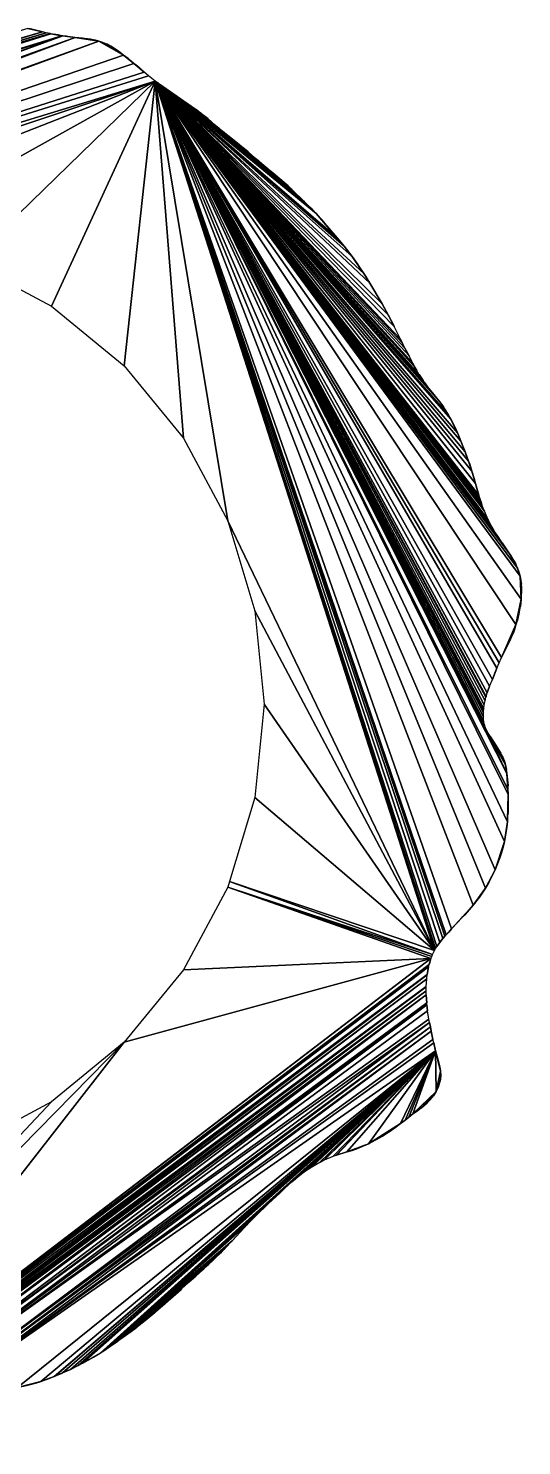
# Model space of a CAD drawing. Extents: x -96 to 95, y -97 to 94.
# Drawn here: x 31.4 to 95.4, y -96.1 to 87.6 of the extents above; entities that cross this region are included whole.
import ezdxf

# ---------------------------------------------------------------- set-up
doc = ezdxf.new("R2010")
doc.units = 0

msp = doc.modelspace()

# ---------------------------------------------------------------- linework, layer by layer
for points in [[(37.51, 86.39, 90), (-79.1, 43.21, 90), (-79.38, 42.69, 90)], [(40.59, 85.91, 90), (37.51, 86.39, 90), (-79.38, 42.69, 90)], [(37.51, 86.39, 90), (-78.51, 44.39, 90), (-79.1, 43.21, 90)], [(37.51, 86.39, 90), (-78.32, 44.8, 90), (-78.51, 44.39, 90)], [(35.91, 86.59, 90), (-78.09, 45.34, 90), (-78.32, 44.8, 90)], [(37.51, 86.39, 90), (35.91, 86.59, 90), (-78.32, 44.8, 90)], [(35.87, 86.6, 90), (-75.52, 51.56, 90), (-78.09, 45.34, 90)], [(35.91, 86.59, 90), (35.87, 86.6, 90), (-78.09, 45.34, 90)], [(35.79, 86.61, 90), (-75.07, 52.69, 90), (-75.52, 51.56, 90)], [(35.87, 86.6, 90), (35.79, 86.61, 90), (-75.52, 51.56, 90)], [(34.33, 86.87, 90), (-74.73, 53.6, 90), (-75.07, 52.69, 90)], [(35.79, 86.61, 90), (34.33, 86.87, 90), (-75.07, 52.69, 90)], [(34.27, 86.88, 90), (-74.34, 54.65, 90), (-74.73, 53.6, 90)], [(34.33, 86.87, 90), (34.27, 86.88, 90), (-74.73, 53.6, 90)], [(33.76, 86.99, 90), (-74.19, 55.1, 90), (-74.34, 54.65, 90)], [(34.27, 86.88, 90), (33.76, 86.99, 90), (-74.34, 54.65, 90)], [(33.26, 87.11, 90), (-73.89, 56.04, 90), (-74.19, 55.1, 90)], [(33.76, 86.99, 90), (33.26, 87.11, 90), (-74.19, 55.1, 90)], [(33.26, 87.11, 90), (31.37, 87.57, 90), (-73.89, 56.04, 90)], [(32.73, 87.24, 90), (31.7, 87.51, 90), (31.37, 87.57, 90)], [(33.26, 87.11, 90), (32.73, 87.24, 90), (31.37, 87.57, 90)], [(33.26, 87.11, 90), (32.97, 87.19, 90), (32.73, 87.24, 90)], [(35.31, 86.71, 90), (34.35, 86.87, 90), (34.33, 86.87, 90)], [(35.79, 86.61, 90), (35.31, 86.71, 90), (34.33, 86.87, 90)], [(36.46, 86.53, 90), (36.39, 86.54, 90), (35.91, 86.59, 90)], [(37.51, 86.39, 90), (36.46, 86.53, 90), (35.91, 86.59, 90)], [(38.45, 86.28, 90), (38.23, 86.31, 90), (37.51, 86.39, 90)], [(38.52, 86.27, 90), (38.45, 86.28, 90), (37.51, 86.39, 90)], [(39.49, 86.15, 90), (38.52, 86.27, 90), (37.51, 86.39, 90)], [(40.06, 86.04, 90), (39.49, 86.15, 90), (37.51, 86.39, 90)], [(40.59, 85.91, 90), (40.06, 86.04, 90), (37.51, 86.39, 90)], [(40.59, 85.91, 90), (-79.38, 42.69, 90), (-80.04, 41.63, 90)], [(43.77, 84.09, 90), (40.59, 85.91, 90), (-80.04, 41.63, 90)], [(39.49, 86.15, 90), (39, 86.22, 90), (38.52, 86.27, 90)], [(40.06, 86.04, 90), (39.53, 86.14, 90), (39.49, 86.15, 90)], [(40.57, 85.92, 90), (40.15, 86.03, 90), (40.06, 86.04, 90)], [(40.59, 85.91, 90), (40.57, 85.92, 90), (40.06, 86.04, 90)], [(41.6, 85.53, 90), (41.09, 85.75, 90), (40.59, 85.91, 90)], [(41.64, 85.51, 90), (41.6, 85.53, 90), (40.59, 85.91, 90)], [(42.62, 84.94, 90), (41.64, 85.51, 90), (40.59, 85.91, 90)], [(43.77, 84.09, 90), (42.62, 84.94, 90), (40.59, 85.91, 90)], [(42.62, 84.94, 90), (42.13, 85.24, 90), (41.64, 85.51, 90)], [(43.15, 84.56, 90), (42.65, 84.91, 90), (42.62, 84.94, 90)], [(43.77, 84.09, 90), (43.15, 84.56, 90), (42.62, 84.94, 90)], [(45.11, 83.03, 90), (43.77, 84.09, 90), (-80.04, 41.63, 90)], [(46.45, 81.9, 90), (45.11, 83.03, 90), (-80.04, 41.63, 90)], [(44.38, 83.64, 90), (43.96, 83.96, 90), (43.77, 84.09, 90)], [(44.54, 83.51, 90), (44.38, 83.64, 90), (43.77, 84.09, 90)], [(45.11, 83.03, 90), (44.54, 83.51, 90), (43.77, 84.09, 90)], [(45.11, 83.03, 90), (44.78, 83.31, 90), (44.54, 83.51, 90)], [(45.35, 82.84, 90), (45.3, 82.88, 90), (45.11, 83.03, 90)], [(46.45, 81.9, 90), (45.35, 82.84, 90), (45.11, 83.03, 90)], [(46.45, 81.9, 90), (45.87, 82.41, 90), (45.35, 82.84, 90)], [(47.02, 81.42, 90), (46.45, 81.9, 90), (-80.04, 41.63, 90)], [(47.89, 80.73, 90), (47.02, 81.42, 90), (-80.04, 41.63, 90)], [(-12.1, 60.81, 90), (47.89, 80.73, 90), (-80.04, 41.63, 90)], [(-12.1, 60.81, 90), (0, 62, 90), (47.89, 80.73, 90)], [(0, 62, 90), (12.1, 60.81, 90), (47.89, 80.73, 90)], [(12.1, 60.81, 90), (23.73, 57.28, 90), (47.89, 80.73, 90)], [(23.73, 57.28, 90), (34.45, 51.55, 90), (47.89, 80.73, 90)], [(34.45, 51.55, 90), (43.84, 43.84, 90), (47.89, 80.73, 90)], [(43.84, 43.84, 90), (51.55, 34.45, 90), (47.89, 80.73, 90)], [(54.69, 75.87, 90), (52.57, 77.42, 90), (47.89, 80.73, 90)], [(55.7, 74.99, 90), (54.69, 75.87, 90), (47.89, 80.73, 90)], [(56.16, 74.59, 90), (55.7, 74.99, 90), (47.89, 80.73, 90)], [(56.31, 74.47, 90), (56.16, 74.59, 90), (47.89, 80.73, 90)], [(57.27, 73.69, 90), (56.31, 74.47, 90), (47.89, 80.73, 90)], [(58.75, 72.52, 90), (57.27, 73.69, 90), (47.89, 80.73, 90)], [(59.41, 71.97, 90), (58.75, 72.52, 90), (47.89, 80.73, 90)], [(59.45, 71.94, 90), (59.41, 71.97, 90), (47.89, 80.73, 90)], [(59.91, 71.56, 90), (59.45, 71.94, 90), (47.89, 80.73, 90)], [(60.88, 70.72, 90), (59.91, 71.56, 90), (47.89, 80.73, 90)], [(61.94, 69.8, 90), (60.88, 70.72, 90), (47.89, 80.73, 90)], [(62.53, 69.31, 90), (61.94, 69.8, 90), (47.89, 80.73, 90)], [(64.58, 67.61, 90), (62.53, 69.31, 90), (47.89, 80.73, 90)], [(65.57, 66.7, 90), (64.58, 67.61, 90), (47.89, 80.73, 90)], [(67.22, 65.09, 90), (65.57, 66.7, 90), (47.89, 80.73, 90)], [(68.74, 63.57, 90), (67.22, 65.09, 90), (47.89, 80.73, 90)], [(71.47, 60.4, 90), (68.74, 63.57, 90), (47.89, 80.73, 90)], [(72.36, 59.34, 90), (71.47, 60.4, 90), (47.89, 80.73, 90)], [(73.4, 57.98, 90), (72.36, 59.34, 90), (47.89, 80.73, 90)], [(74.92, 55.78, 90), (73.4, 57.98, 90), (47.89, 80.73, 90)], [(75.7, 54.54, 90), (74.92, 55.78, 90), (47.89, 80.73, 90)], [(77.3, 51.85, 90), (75.7, 54.54, 90), (47.89, 80.73, 90)], [(78.07, 50.46, 90), (77.3, 51.85, 90), (47.89, 80.73, 90)], [(78.85, 48.95, 90), (78.07, 50.46, 90), (47.89, 80.73, 90)], [(79.67, 47.3, 90), (78.85, 48.95, 90), (47.89, 80.73, 90)], [(79.94, 46.76, 90), (79.67, 47.3, 90), (47.89, 80.73, 90)], [(80.25, 46.13, 90), (79.94, 46.76, 90), (47.89, 80.73, 90)], [(80.78, 45.11, 90), (80.25, 46.13, 90), (47.89, 80.73, 90)], [(81.23, 44.23, 90), (80.78, 45.11, 90), (47.89, 80.73, 90)], [(81.25, 44.19, 90), (81.23, 44.23, 90), (47.89, 80.73, 90)], [(81.5, 43.71, 90), (81.25, 44.19, 90), (47.89, 80.73, 90)], [(82.05, 42.73, 90), (81.5, 43.71, 90), (47.89, 80.73, 90)], [(82.06, 42.71, 90), (82.05, 42.73, 90), (47.89, 80.73, 90)], [(82.08, 42.69, 90), (82.06, 42.71, 90), (47.89, 80.73, 90)], [(82.6, 41.93, 90), (82.08, 42.69, 90), (47.89, 80.73, 90)], [(82.83, 41.62, 90), (82.6, 41.93, 90), (47.89, 80.73, 90)], [(83.19, 41.13, 90), (82.83, 41.62, 90), (47.89, 80.73, 90)], [(84, 40.13, 90), (83.19, 41.13, 90), (47.89, 80.73, 90)], [(84.89, 38.99, 90), (84, 40.13, 90), (47.89, 80.73, 90)], [(85.85, 37.53, 90), (84.89, 38.99, 90), (47.89, 80.73, 90)], [(86.21, 36.94, 90), (85.85, 37.53, 90), (47.89, 80.73, 90)], [(87.06, 35.15, 90), (86.21, 36.94, 90), (47.89, 80.73, 90)], [(87.5, 34.08, 90), (87.06, 35.15, 90), (47.89, 80.73, 90)], [(88.04, 32.67, 90), (87.5, 34.08, 90), (47.89, 80.73, 90)], [(88.5, 31.47, 90), (88.04, 32.67, 90), (47.89, 80.73, 90)], [(88.91, 30.16, 90), (88.5, 31.47, 90), (47.89, 80.73, 90)], [(89.38, 28.6, 90), (88.91, 30.16, 90), (47.89, 80.73, 90)], [(89.82, 27.08, 90), (89.38, 28.6, 90), (47.89, 80.73, 90)], [(89.84, 26.99, 90), (89.82, 27.08, 90), (47.89, 80.73, 90)], [(90, 26.51, 90), (89.84, 26.99, 90), (47.89, 80.73, 90)], [(90.17, 26.02, 90), (90, 26.51, 90), (47.89, 80.73, 90)], [(90.36, 25.47, 90), (90.17, 26.02, 90), (47.89, 80.73, 90)], [(90.54, 24.99, 90), (90.36, 25.47, 90), (47.89, 80.73, 90)], [(91.02, 23.88, 90), (90.54, 24.99, 90), (47.89, 80.73, 90)], [(91.24, 23.42, 90), (91.02, 23.88, 90), (47.89, 80.73, 90)], [(91.26, 23.38, 90), (91.24, 23.42, 90), (47.89, 80.73, 90)], [(91.27, 23.35, 90), (91.26, 23.38, 90), (47.89, 80.73, 90)], [(91.77, 22.47, 90), (91.27, 23.35, 90), (47.89, 80.73, 90)], [(91.95, 22.18, 90), (91.77, 22.47, 90), (47.89, 80.73, 90)], [(92.36, 21.58, 90), (91.95, 22.18, 90), (47.89, 80.73, 90)], [(92.74, 21.03, 90), (92.36, 21.58, 90), (47.89, 80.73, 90)], [(93.82, 19.48, 90), (92.74, 21.03, 90), (47.89, 80.73, 90)], [(94.83, 17.63, 90), (93.82, 19.48, 90), (47.89, 80.73, 90)], [(95.18, 16.56, 90), (94.83, 17.63, 90), (47.89, 80.73, 90)], [(95.32, 13.58, 90), (95.18, 16.56, 90), (47.89, 80.73, 90)], [(94.64, 10.29, 90), (95.32, 13.58, 90), (47.89, 80.73, 90)], [(92.76, 6.05, 90), (94.64, 10.29, 90), (47.89, 80.73, 90)], [(92.46, 5.36, 90), (92.76, 6.05, 90), (47.89, 80.73, 90)], [(92.16, 4.65, 90), (92.46, 5.36, 90), (47.89, 80.73, 90)], [(91.58, 3.2, 90), (92.16, 4.65, 90), (47.89, 80.73, 90)], [(91.2, 2.31, 90), (91.58, 3.2, 90), (47.89, 80.73, 90)], [(90.91, 1.46, 90), (91.2, 2.31, 90), (47.89, 80.73, 90)], [(90.77, 0.98, 90), (90.91, 1.46, 90), (47.89, 80.73, 90)], [(90.76, 0.94, 90), (90.77, 0.98, 90), (47.89, 80.73, 90)], [(90.75, 0.9, 90), (90.76, 0.94, 90), (47.89, 80.73, 90)], [(90.64, 0.42, 90), (90.75, 0.9, 90), (47.89, 80.73, 90)], [(90.53, -0.1, 90), (90.64, 0.42, 90), (47.89, 80.73, 90)], [(90.47, -0.63, 90), (90.53, -0.1, 90), (47.89, 80.73, 90)], [(90.44, -0.87, 90), (90.47, -0.63, 90), (47.89, 80.73, 90)], [(90.43, -1.15, 90), (90.44, -0.87, 90), (47.89, 80.73, 90)], [(90.41, -1.67, 90), (90.43, -1.15, 90), (47.89, 80.73, 90)], [(90.44, -2.17, 90), (90.41, -1.67, 90), (47.89, 80.73, 90)], [(90.44, -2.19, 90), (90.44, -2.17, 90), (47.89, 80.73, 90)], [(90.45, -2.23, 90), (90.44, -2.19, 90), (47.89, 80.73, 90)], [(90.55, -2.71, 90), (90.45, -2.23, 90), (47.89, 80.73, 90)], [(90.64, -2.99, 90), (90.55, -2.71, 90), (47.89, 80.73, 90)], [(90.73, -3.23, 90), (90.64, -2.99, 90), (47.89, 80.73, 90)], [(90.98, -3.76, 90), (90.73, -3.23, 90), (47.89, 80.73, 90)], [(93.47, -9.02, 90), (90.98, -3.76, 90), (47.89, 80.73, 90)], [(93.6, -11.06, 90), (93.47, -9.02, 90), (47.89, 80.73, 90)], [(93.62, -11.71, 90), (93.6, -11.06, 90), (47.89, 80.73, 90)], [(93.53, -15.28, 90), (93.62, -11.71, 90), (47.89, 80.73, 90)], [(93.16, -17.81, 90), (93.53, -15.28, 90), (47.89, 80.73, 90)], [(91.93, -21.5, 90), (93.16, -17.81, 90), (47.89, 80.73, 90)], [(90.68, -23.88, 90), (91.93, -21.5, 90), (47.89, 80.73, 90)], [(89.09, -26.06, 90), (90.68, -23.88, 90), (47.89, 80.73, 90)], [(86.3, -29.13, 90), (89.09, -26.06, 90), (47.89, 80.73, 90)], [(85.59, -29.9, 90), (86.3, -29.13, 90), (47.89, 80.73, 90)], [(85.43, -30.08, 90), (85.59, -29.9, 90), (47.89, 80.73, 90)], [(85.18, -30.37, 90), (85.43, -30.08, 90), (47.89, 80.73, 90)], [(84.75, -30.9, 90), (85.18, -30.37, 90), (47.89, 80.73, 90)], [(84.37, -31.42, 90), (84.75, -30.9, 90), (47.89, 80.73, 90)], [(84.19, -31.7, 90), (84.37, -31.42, 90), (47.89, 80.73, 90)], [(84.06, -31.94, 90), (84.19, -31.7, 90), (47.89, 80.73, 90)], [(57.28, 23.73, 90), (84.06, -31.94, 90), (47.89, 80.73, 90)], [(51.55, 34.45, 90), (57.28, 23.73, 90), (47.89, 80.73, 90)], [(53.42, 76.86, 90), (53.2, 77.01, 90), (52.57, 77.42, 90)], [(53.48, 76.8, 90), (53.42, 76.86, 90), (52.57, 77.42, 90)], [(54.13, 76.29, 90), (53.48, 76.8, 90), (52.57, 77.42, 90)], [(54.69, 75.87, 90), (54.13, 76.29, 90), (52.57, 77.42, 90)], [(54.13, 76.29, 90), (53.8, 76.56, 90), (53.48, 76.8, 90)], [(54.69, 75.87, 90), (54.65, 75.9, 90), (54.13, 76.29, 90)], [(55.22, 75.41, 90), (55.18, 75.45, 90), (54.69, 75.87, 90)], [(55.7, 74.99, 90), (55.22, 75.41, 90), (54.69, 75.87, 90)], [(56.31, 74.47, 90), (56.24, 74.53, 90), (56.16, 74.59, 90)], [(56.86, 74.04, 90), (56.82, 74.07, 90), (56.31, 74.47, 90)], [(57.27, 73.69, 90), (56.86, 74.04, 90), (56.31, 74.47, 90)], [(58.75, 72.52, 90), (58.26, 72.92, 90), (57.27, 73.69, 90)], [(59.41, 71.97, 90), (58.84, 72.45, 90), (58.75, 72.52, 90)], [(59.91, 71.56, 90), (59.66, 71.79, 90), (59.45, 71.94, 90)], [(60.88, 70.72, 90), (60.4, 71.14, 90), (59.91, 71.56, 90)], [(61.41, 70.27, 90), (61.26, 70.39, 90), (60.88, 70.72, 90)], [(61.94, 69.8, 90), (61.41, 70.27, 90), (60.88, 70.72, 90)], [(61.94, 69.8, 90), (61.54, 70.16, 90), (61.41, 70.27, 90)], [(62.5, 69.34, 90), (62.46, 69.37, 90), (61.94, 69.8, 90)], [(62.53, 69.31, 90), (62.5, 69.34, 90), (61.94, 69.8, 90)], [(64.05, 68.07, 90), (63.17, 68.8, 90), (62.53, 69.31, 90)], [(64.58, 67.61, 90), (64.05, 68.07, 90), (62.53, 69.31, 90)], [(65.57, 66.7, 90), (65.1, 67.14, 90), (64.58, 67.61, 90)], [(67.19, 65.12, 90), (65.65, 66.63, 90), (65.57, 66.7, 90)], [(67.22, 65.09, 90), (67.19, 65.12, 90), (65.57, 66.7, 90)], [(67.71, 64.62, 90), (67.32, 65, 90), (67.22, 65.09, 90)], [(67.93, 64.4, 90), (67.71, 64.62, 90), (67.22, 65.09, 90)], [(68.74, 63.57, 90), (67.93, 64.4, 90), (67.22, 65.09, 90)], [(68.74, 63.57, 90), (68.22, 64.12, 90), (67.93, 64.4, 90)], [(69.46, 62.74, 90), (68.78, 63.52, 90), (68.74, 63.57, 90)], [(70.48, 61.56, 90), (69.46, 62.74, 90), (68.74, 63.57, 90)], [(71.38, 60.51, 90), (70.48, 61.56, 90), (68.74, 63.57, 90)], [(71.47, 60.4, 90), (71.38, 60.51, 90), (68.74, 63.57, 90)], [(70.48, 61.56, 90), (69.79, 62.37, 90), (69.46, 62.74, 90)], [(71.17, 60.78, 90), (70.86, 61.15, 90), (70.48, 61.56, 90)], [(71.38, 60.51, 90), (71.17, 60.78, 90), (70.48, 61.56, 90)], [(71.95, 59.84, 90), (71.87, 59.94, 90), (71.47, 60.4, 90)], [(72.36, 59.34, 90), (71.95, 59.84, 90), (71.47, 60.4, 90)], [(73.14, 58.32, 90), (72.89, 58.67, 90), (72.36, 59.34, 90)], [(73.4, 57.98, 90), (73.14, 58.32, 90), (72.36, 59.34, 90)], [(74.12, 56.97, 90), (73.46, 57.91, 90), (73.4, 57.98, 90)], [(74.59, 56.29, 90), (74.12, 56.97, 90), (73.4, 57.98, 90)], [(74.92, 55.78, 90), (74.59, 56.29, 90), (73.4, 57.98, 90)], [(75.26, 55.27, 90), (75.1, 55.52, 90), (74.92, 55.78, 90)], [(75.7, 54.54, 90), (75.26, 55.27, 90), (74.92, 55.78, 90)], [(77.17, 52.07, 90), (76.64, 53, 90), (75.7, 54.54, 90)], [(77.3, 51.85, 90), (77.17, 52.07, 90), (75.7, 54.54, 90)], [(78.05, 50.5, 90), (77.47, 51.55, 90), (77.3, 51.85, 90)], [(78.07, 50.46, 90), (78.05, 50.5, 90), (77.3, 51.85, 90)], [(78.84, 48.97, 90), (78.15, 50.32, 90), (78.07, 50.46, 90)], [(78.85, 48.95, 90), (78.84, 48.97, 90), (78.07, 50.46, 90)], [(79.94, 46.76, 90), (79.81, 47.04, 90), (79.67, 47.3, 90)], [(80.78, 45.11, 90), (80.72, 45.24, 90), (80.25, 46.13, 90)], [(81.25, 44.19, 90), (81.24, 44.21, 90), (81.23, 44.23, 90)], [(81.5, 43.71, 90), (81.26, 44.17, 90), (81.25, 44.19, 90)], [(81.8, 43.21, 90), (81.8, 43.21, 90), (81.5, 43.71, 90)], [(82.05, 42.73, 90), (81.8, 43.21, 90), (81.5, 43.71, 90)], [(82.34, 42.32, 90), (82.32, 42.35, 90), (82.08, 42.69, 90)], [(82.6, 41.93, 90), (82.34, 42.32, 90), (82.08, 42.69, 90)], [(83.19, 41.13, 90), (82.87, 41.57, 90), (82.83, 41.62, 90)], [(83.97, 40.17, 90), (83.31, 41, 90), (83.19, 41.13, 90)], [(84, 40.13, 90), (83.97, 40.17, 90), (83.19, 41.13, 90)], [(84.53, 39.46, 90), (84.44, 39.58, 90), (84, 40.13, 90)], [(84.89, 38.99, 90), (84.53, 39.46, 90), (84, 40.13, 90)], [(85.25, 38.5, 90), (85.24, 38.52, 90), (84.89, 38.99, 90)], [(85.85, 37.53, 90), (85.25, 38.5, 90), (84.89, 38.99, 90)], [(85.89, 37.47, 90), (85.88, 37.49, 90), (85.85, 37.53, 90)], [(86.21, 36.94, 90), (85.89, 37.47, 90), (85.85, 37.53, 90)], [(86.92, 35.49, 90), (86.47, 36.45, 90), (86.21, 36.94, 90)], [(87.06, 35.15, 90), (86.92, 35.49, 90), (86.21, 36.94, 90)], [(87.41, 34.33, 90), (87.29, 34.62, 90), (87.06, 35.15, 90)], [(87.5, 34.08, 90), (87.41, 34.33, 90), (87.06, 35.15, 90)], [(87.63, 33.78, 90), (87.59, 33.87, 90), (87.5, 34.08, 90)], [(88.04, 32.67, 90), (87.63, 33.78, 90), (87.5, 34.08, 90)], [(88.33, 31.91, 90), (88.16, 32.39, 90), (88.04, 32.67, 90)], [(88.5, 31.47, 90), (88.33, 31.91, 90), (88.04, 32.67, 90)], [(88.6, 31.22, 90), (88.59, 31.26, 90), (88.5, 31.47, 90)], [(88.91, 30.16, 90), (88.6, 31.22, 90), (88.5, 31.47, 90)], [(88.78, 30.65, 90), (88.62, 31.17, 90), (88.6, 31.22, 90)], [(88.91, 30.16, 90), (88.78, 30.65, 90), (88.6, 31.22, 90)], [(89.09, 29.64, 90), (89.08, 29.68, 90), (88.91, 30.16, 90)], [(89.25, 29.08, 90), (89.09, 29.64, 90), (88.91, 30.16, 90)], [(89.38, 28.6, 90), (89.25, 29.08, 90), (88.91, 30.16, 90)], [(89.53, 28.08, 90), (89.52, 28.12, 90), (89.38, 28.6, 90)], [(89.82, 27.08, 90), (89.53, 28.08, 90), (89.38, 28.6, 90)], [(90, 26.51, 90), (89.93, 26.75, 90), (89.84, 26.99, 90)], [(90.17, 26.02, 90), (90.16, 26.05, 90), (90, 26.51, 90)], [(57.28, 23.73, 90), (60.81, 12.1, 90), (84.06, -31.94, 90)], [(91.24, 23.42, 90), (91.14, 23.64, 90), (91.02, 23.88, 90)], [(91.77, 22.47, 90), (91.57, 22.86, 90), (91.27, 23.35, 90)], [(92.36, 21.58, 90), (92.2, 21.82, 90), (91.95, 22.18, 90)], [(92.74, 21.03, 90), (92.54, 21.32, 90), (92.36, 21.58, 90)], [(92.85, 20.88, 90), (92.83, 20.91, 90), (92.74, 21.03, 90)], [(93.82, 19.48, 90), (92.85, 20.88, 90), (92.74, 21.03, 90)], [(93.82, 19.48, 90), (93.31, 20.26, 90), (92.85, 20.88, 90)], [(93.99, 19.23, 90), (93.98, 19.25, 90), (93.82, 19.48, 90)], [(94.31, 18.65, 90), (93.99, 19.23, 90), (93.82, 19.48, 90)], [(94.83, 17.63, 90), (94.31, 18.65, 90), (93.82, 19.48, 90)], [(94.31, 18.65, 90), (94, 19.21, 90), (93.99, 19.23, 90)], [(94.61, 18.16, 90), (94.6, 18.18, 90), (94.31, 18.65, 90)], [(94.83, 17.63, 90), (94.61, 18.16, 90), (94.31, 18.65, 90)], [(95.02, 17.14, 90), (94.84, 17.61, 90), (94.83, 17.63, 90)], [(95.03, 17.12, 90), (95.02, 17.14, 90), (94.83, 17.63, 90)], [(95.18, 16.56, 90), (95.03, 17.12, 90), (94.83, 17.63, 90)], [(95.18, 16.56, 90), (95.17, 16.6, 90), (95.03, 17.12, 90)], [(95.36, 15.55, 90), (95.35, 15.59, 90), (95.18, 16.56, 90)], [(95.37, 15.09, 90), (95.36, 15.55, 90), (95.18, 16.56, 90)], [(95.37, 15.01, 90), (95.37, 15.09, 90), (95.18, 16.56, 90)], [(95.32, 13.58, 90), (95.37, 15.01, 90), (95.18, 16.56, 90)], [(95.32, 13.58, 90), (95.37, 14.49, 90), (95.37, 15.01, 90)], [(95.37, 15.01, 90), (95.38, 15.05, 90), (95.37, 15.09, 90)], [(94.64, 10.29, 90), (95.02, 11.66, 90), (95.32, 13.58, 90)], [(95.02, 11.66, 90), (95.16, 12.42, 90), (95.32, 13.58, 90)], [(95.16, 12.42, 90), (95.21, 12.66, 90), (95.32, 13.58, 90)], [(95.21, 12.66, 90), (95.26, 13.05, 90), (95.32, 13.58, 90)], [(60.81, 12.1, 90), (62, 0, 90), (84.06, -31.94, 90)], [(94.64, 10.29, 90), (94.84, 10.87, 90), (95.02, 11.66, 90)], [(94.84, 10.87, 90), (94.84, 10.87, 90), (95.02, 11.66, 90)], [(95.02, 11.66, 90), (95.07, 11.9, 90), (95.16, 12.42, 90)], [(92.76, 6.05, 90), (93.06, 6.68, 90), (94.64, 10.29, 90)], [(93.06, 6.68, 90), (94.47, 9.75, 90), (94.64, 10.29, 90)], [(93.06, 6.68, 90), (94.07, 8.73, 90), (94.47, 9.75, 90)], [(94.07, 8.73, 90), (94.32, 9.25, 90), (94.47, 9.75, 90)], [(94.07, 8.73, 90), (94.09, 8.77, 90), (94.32, 9.25, 90)], [(94.32, 9.25, 90), (94.32, 9.27, 90), (94.47, 9.75, 90)], [(94.47, 9.75, 90), (94.49, 9.81, 90), (94.64, 10.29, 90)], [(94.64, 10.29, 90), (94.66, 10.33, 90), (94.84, 10.87, 90)], [(93.06, 6.68, 90), (93.79, 8.11, 90), (94.07, 8.73, 90)], [(93.06, 6.68, 90), (93.28, 7.11, 90), (93.79, 8.11, 90)], [(93.28, 7.11, 90), (93.32, 7.19, 90), (93.79, 8.11, 90)], [(93.79, 8.11, 90), (93.84, 8.21, 90), (94.07, 8.73, 90)], [(92.76, 6.05, 90), (92.81, 6.14, 90), (93.06, 6.68, 90)], [(92.81, 6.14, 90), (93.04, 6.64, 90), (93.06, 6.68, 90)], [(91.58, 3.2, 90), (91.92, 4.02, 90), (92.16, 4.65, 90)], [(90.91, 1.46, 90), (91.05, 1.86, 90), (91.2, 2.31, 90)], [(62, 0, 90), (60.81, -12.1, 90), (84.06, -31.94, 90)], [(90.75, 0.9, 90), (90.76, 0.93, 90), (90.76, 0.94, 90)], [(90.98, -3.76, 90), (90.75, -3.28, 90), (90.73, -3.23, 90)], [(92.92, -6.88, 90), (91, -3.79, 90), (90.98, -3.76, 90)], [(93.28, -7.89, 90), (92.92, -6.88, 90), (90.98, -3.76, 90)], [(93.46, -8.98, 90), (93.28, -7.89, 90), (90.98, -3.76, 90)], [(93.47, -9.02, 90), (93.46, -8.98, 90), (90.98, -3.76, 90)], [(92.03, -5.35, 90), (91.32, -4.27, 90), (91, -3.79, 90)], [(92.9, -6.85, 90), (92.03, -5.35, 90), (91, -3.79, 90)], [(92.92, -6.88, 90), (92.9, -6.85, 90), (91, -3.79, 90)], [(92, -5.3, 90), (91.34, -4.3, 90), (91.32, -4.27, 90)], [(92.03, -5.35, 90), (92, -5.3, 90), (91.32, -4.27, 90)], [(92.03, -5.35, 90), (92.02, -5.33, 90), (92, -5.3, 90)], [(92.66, -6.37, 90), (92.29, -5.75, 90), (92.03, -5.35, 90)], [(92.9, -6.85, 90), (92.66, -6.37, 90), (92.03, -5.35, 90)], [(92.66, -6.37, 90), (92.3, -5.76, 90), (92.29, -5.75, 90)], [(92.94, -6.93, 90), (92.93, -6.89, 90), (92.92, -6.88, 90)], [(93.14, -7.41, 90), (92.94, -6.93, 90), (92.92, -6.88, 90)], [(93.28, -7.89, 90), (93.14, -7.41, 90), (92.92, -6.88, 90)], [(93.28, -7.89, 90), (93.21, -7.65, 90), (93.14, -7.41, 90)], [(93.29, -7.95, 90), (93.29, -7.93, 90), (93.28, -7.89, 90)], [(93.3, -7.97, 90), (93.29, -7.95, 90), (93.28, -7.89, 90)], [(93.42, -8.49, 90), (93.3, -7.97, 90), (93.28, -7.89, 90)], [(93.46, -8.98, 90), (93.42, -8.49, 90), (93.28, -7.89, 90)], [(93.42, -8.49, 90), (93.41, -8.45, 90), (93.3, -7.97, 90)], [(93.61, -10.54, 90), (93.54, -9.5, 90), (93.47, -9.02, 90)], [(93.61, -10.58, 90), (93.61, -10.54, 90), (93.47, -9.02, 90)], [(93.6, -11.06, 90), (93.61, -10.58, 90), (93.47, -9.02, 90)], [(60.81, -12.1, 90), (57.5, -23.01, 90), (84.06, -31.94, 90)], [(93.53, -15.28, 90), (93.56, -15, 90), (93.62, -11.71, 90)], [(93.56, -15, 90), (93.61, -14.15, 90), (93.62, -11.71, 90)], [(93.62, -11.63, 90), (93.62, -11.59, 90), (93.6, -11.06, 90)], [(93.62, -11.65, 90), (93.62, -11.63, 90), (93.6, -11.06, 90)], [(93.62, -11.71, 90), (93.62, -11.65, 90), (93.6, -11.06, 90)], [(93.61, -14.15, 90), (93.64, -13.19, 90), (93.62, -11.71, 90)], [(93.16, -17.81, 90), (93.43, -16.28, 90), (93.53, -15.28, 90)], [(93.16, -17.81, 90), (93.34, -16.84, 90), (93.43, -16.28, 90)], [(93.43, -16.24, 90), (93.51, -15.52, 90), (93.53, -15.28, 90)], [(93.43, -16.28, 90), (93.43, -16.24, 90), (93.53, -15.28, 90)], [(91.93, -21.5, 90), (92.77, -19.3, 90), (93.16, -17.81, 90)], [(92.77, -19.3, 90), (93.02, -18.39, 90), (93.16, -17.81, 90)], [(93.02, -18.39, 90), (93.03, -18.37, 90), (93.16, -17.81, 90)], [(91.93, -21.5, 90), (92.56, -19.94, 90), (92.77, -19.3, 90)], [(91.93, -21.5, 90), (92.54, -19.98, 90), (92.56, -19.94, 90)], [(92.56, -19.94, 90), (92.74, -19.38, 90), (92.77, -19.3, 90)], [(92.77, -19.3, 90), (93.02, -18.41, 90), (93.02, -18.39, 90)], [(90.68, -23.88, 90), (91.12, -23.11, 90), (91.93, -21.5, 90)], [(91.12, -23.11, 90), (91.16, -23.03, 90), (91.93, -21.5, 90)], [(91.16, -23.03, 90), (91.55, -22.27, 90), (91.93, -21.5, 90)], [(91.55, -22.27, 90), (91.7, -21.98, 90), (91.93, -21.5, 90)], [(83.61, -32.98, 90), (57.28, -23.73, 90), (51.55, -34.45, 90)], [(83.8, -32.46, 90), (57.5, -23.01, 90), (57.28, -23.73, 90)], [(57.28, -23.73, 90), (83.61, -32.98, 90), (83.72, -32.7, 90)], [(57.28, -23.73, 90), (83.72, -32.7, 90), (83.8, -32.46, 90)], [(57.5, -23.01, 90), (83.8, -32.46, 90), (84.06, -31.94, 90)], [(90.68, -23.88, 90), (90.69, -23.87, 90), (91.12, -23.11, 90)], [(90.69, -23.87, 90), (90.87, -23.59, 90), (91.12, -23.11, 90)], [(91.12, -23.11, 90), (91.13, -23.09, 90), (91.16, -23.03, 90)], [(91.13, -23.09, 90), (91.14, -23.07, 90), (91.16, -23.03, 90)], [(91.16, -23.03, 90), (91.44, -22.54, 90), (91.55, -22.27, 90)], [(89.09, -26.06, 90), (89.93, -25.02, 90), (90.68, -23.88, 90)], [(89.09, -26.06, 90), (89.57, -25.48, 90), (89.93, -25.02, 90)], [(89.09, -26.06, 90), (89.28, -25.85, 90), (89.57, -25.48, 90)], [(89.57, -25.48, 90), (89.84, -25.15, 90), (89.93, -25.02, 90)], [(89.93, -25.02, 90), (90.66, -23.92, 90), (90.68, -23.88, 90)], [(89.93, -25.02, 90), (90.2, -24.64, 90), (90.66, -23.92, 90)], [(90.66, -23.92, 90), (90.67, -23.9, 90), (90.68, -23.88, 90)], [(86.3, -29.13, 90), (87.08, -28.29, 90), (89.09, -26.06, 90)], [(87.08, -28.29, 90), (87.76, -27.55, 90), (89.09, -26.06, 90)], [(87.08, -28.29, 90), (87.58, -27.76, 90), (87.76, -27.55, 90)], [(87.76, -27.55, 90), (88.04, -27.26, 90), (89.09, -26.06, 90)], [(88.04, -27.26, 90), (88.81, -26.39, 90), (89.09, -26.06, 90)], [(85.59, -29.9, 90), (85.92, -29.55, 90), (86.3, -29.13, 90)], [(85.92, -29.55, 90), (86.05, -29.41, 90), (86.3, -29.13, 90)], [(86.3, -29.13, 90), (86.85, -28.54, 90), (87.08, -28.29, 90)], [(84.37, -31.42, 90), (84.73, -30.93, 90), (84.75, -30.9, 90)], [(84.75, -30.9, 90), (84.82, -30.81, 90), (85.18, -30.37, 90)], [(85.18, -30.37, 90), (85.29, -30.25, 90), (85.43, -30.08, 90)], [(83.61, -32.98, 90), (43.84, -43.84, 90), (6.16, -92.11, 90)], [(83.61, -32.98, 90), (6.16, -92.11, 90), (6.44, -91.97, 90)], [(83.38, -33.77, 90), (83.61, -32.98, 90), (6.44, -91.97, 90)], [(83.61, -32.98, 90), (51.55, -34.45, 90), (43.84, -43.84, 90)], [(83.38, -33.77, 90), (83.46, -33.5, 90), (83.61, -32.98, 90)], [(83.46, -33.5, 90), (83.47, -33.46, 90), (83.61, -32.98, 90)], [(83.38, -33.77, 90), (6.44, -91.97, 90), (7.67, -91.43, 90)], [(83.32, -34.02, 90), (83.38, -33.77, 90), (7.67, -91.43, 90)], [(83.32, -34.02, 90), (7.67, -91.43, 90), (7.67, -91.43, 90)], [(83.31, -34.05, 90), (83.32, -34.02, 90), (7.67, -91.43, 90)], [(83.31, -34.05, 90), (7.67, -91.43, 90), (7.67, -91.43, 90)], [(83.14, -35.07, 90), (83.31, -34.05, 90), (7.67, -91.43, 90)], [(83.14, -35.07, 90), (83.31, -34.07, 90), (83.31, -34.05, 90)], [(83.38, -33.77, 90), (83.45, -33.54, 90), (83.46, -33.5, 90)], [(83.14, -35.07, 90), (7.67, -91.43, 90), (8.73, -91.06, 90)], [(83.13, -35.11, 90), (83.14, -35.07, 90), (8.73, -91.06, 90)], [(83.13, -35.11, 90), (8.73, -91.06, 90), (9.27, -90.91, 90)], [(83.09, -35.63, 90), (83.13, -35.11, 90), (9.27, -90.91, 90)], [(83.09, -35.63, 90), (9.27, -90.91, 90), (9.78, -90.79, 90)], [(83.01, -36.6, 90), (83.09, -35.63, 90), (9.78, -90.79, 90)], [(83.01, -36.6, 90), (9.78, -90.79, 90), (10.3, -90.67, 90)], [(83.01, -36.64, 90), (83.01, -36.6, 90), (10.3, -90.67, 90)], [(83.01, -36.64, 90), (10.3, -90.67, 90), (10.82, -90.57, 90)], [(83, -37.16, 90), (83.01, -36.64, 90), (10.82, -90.57, 90)], [(83, -37.16, 90), (10.82, -90.57, 90), (11.87, -90.41, 90)], [(83.01, -37.68, 90), (83, -37.16, 90), (11.87, -90.41, 90)], [(83.01, -37.68, 90), (11.87, -90.41, 90), (13.43, -90.28, 90)], [(83.07, -38.72, 90), (83.01, -37.68, 90), (13.43, -90.28, 90)], [(83.07, -38.72, 90), (83.05, -38.24, 90), (83.01, -37.68, 90)], [(83.07, -38.72, 90), (13.43, -90.28, 90), (13.48, -90.28, 90)], [(83.09, -38.96, 90), (83.07, -38.72, 90), (13.48, -90.28, 90)], [(83.09, -38.96, 90), (13.48, -90.28, 90), (14.67, -90.22, 90)], [(83.18, -39.77, 90), (83.09, -38.96, 90), (14.67, -90.22, 90)], [(83.36, -40.83, 90), (83.18, -39.77, 90), (14.67, -90.22, 90)], [(83.18, -39.77, 90), (83.16, -39.53, 90), (83.09, -38.96, 90)], [(83.45, -41.29, 90), (83.36, -40.83, 90), (14.67, -90.22, 90)], [(83.45, -41.29, 90), (14.67, -90.22, 90), (18.16, -90.03, 90)], [(83.56, -41.85, 90), (83.45, -41.29, 90), (18.16, -90.03, 90)], [(83.56, -41.85, 90), (18.16, -90.03, 90), (18.91, -89.99, 90)], [(83.64, -42.38, 90), (83.56, -41.85, 90), (18.91, -89.99, 90)], [(83.56, -41.85, 90), (83.46, -41.33, 90), (83.45, -41.29, 90)], [(83.64, -42.38, 90), (83.57, -41.9, 90), (83.56, -41.85, 90)], [(43.84, -43.84, 90), (34.45, -51.55, 90), (-7.47, -96.11, 90)], [(43.84, -43.84, 90), (-7.47, -96.11, 90), (6.16, -92.11, 90)], [(83.64, -42.38, 90), (18.91, -89.99, 90), (19.69, -89.94, 90)], [(83.88, -43.49, 90), (83.64, -42.38, 90), (19.69, -89.94, 90)], [(83.98, -43.9, 90), (83.88, -43.49, 90), (19.69, -89.94, 90)], [(84.22, -44.95, 90), (83.98, -43.9, 90), (19.69, -89.94, 90)], [(83.88, -43.49, 90), (83.65, -42.42, 90), (83.64, -42.38, 90)], [(84.22, -44.95, 90), (84, -43.98, 90), (83.98, -43.9, 90)], [(84.22, -44.95, 90), (19.69, -89.94, 90), (30.05, -88.58, 90)], [(84.22, -44.95, 90), (30.05, -88.58, 90), (33.07, -87.78, 90)], [(84.22, -44.95, 90), (33.07, -87.78, 90), (34.79, -87.15, 90)], [(84.22, -44.95, 90), (34.79, -87.15, 90), (34.87, -87.11, 90)], [(84.22, -44.95, 90), (34.87, -87.11, 90), (35.87, -86.68, 90)], [(84.22, -44.95, 90), (35.87, -86.68, 90), (36.89, -86.22, 90)], [(84.22, -44.95, 90), (36.89, -86.22, 90), (37.91, -85.72, 90)], [(84.22, -44.95, 90), (37.91, -85.72, 90), (38.47, -85.43, 90)], [(84.22, -44.95, 90), (38.47, -85.43, 90), (38.48, -85.42, 90)], [(84.22, -44.95, 90), (38.48, -85.42, 90), (40.74, -84.12, 90)], [(84.22, -44.95, 90), (40.74, -84.12, 90), (41.04, -83.92, 90)], [(64.64, -62.77, 90), (84.22, -44.95, 90), (41.04, -83.92, 90)], [(64.64, -62.77, 90), (65.57, -61.93, 90), (84.22, -44.95, 90)], [(65.57, -61.93, 90), (66.1, -61.48, 90), (84.22, -44.95, 90)], [(66.1, -61.48, 90), (66.63, -61.06, 90), (84.22, -44.95, 90)], [(66.63, -61.06, 90), (67.18, -60.64, 90), (84.22, -44.95, 90)], [(67.18, -60.64, 90), (67.71, -60.29, 90), (84.22, -44.95, 90)], [(67.71, -60.29, 90), (68.19, -59.99, 90), (84.22, -44.95, 90)], [(68.19, -59.99, 90), (69.23, -59.37, 90), (84.22, -44.95, 90)], [(69.23, -59.37, 90), (69.76, -59.09, 90), (84.22, -44.95, 90)], [(69.76, -59.09, 90), (69.78, -59.08, 90), (84.22, -44.95, 90)], [(69.78, -59.08, 90), (69.8, -59.07, 90), (84.22, -44.95, 90)], [(69.8, -59.07, 90), (70.94, -58.61, 90), (84.22, -44.95, 90)], [(70.94, -58.61, 90), (71.32, -58.47, 90), (84.22, -44.95, 90)], [(71.32, -58.47, 90), (71.36, -58.45, 90), (84.22, -44.95, 90)], [(71.36, -58.45, 90), (72.73, -58.03, 90), (84.22, -44.95, 90)], [(72.73, -58.03, 90), (75.51, -56.99, 90), (84.22, -44.95, 90)], [(75.51, -56.99, 90), (79.66, -54.37, 90), (84.22, -44.95, 90)], [(79.66, -54.37, 90), (80.26, -53.93, 90), (84.22, -44.95, 90)], [(80.26, -53.93, 90), (80.76, -53.52, 90), (84.22, -44.95, 90)], [(80.76, -53.52, 90), (81.28, -53.12, 90), (84.22, -44.95, 90)], [(81.28, -53.12, 90), (84.31, -50.21, 90), (84.22, -44.95, 90)], [(84.38, -45.5, 90), (84.24, -44.98, 90), (84.22, -44.95, 90)], [(84.38, -45.51, 90), (84.38, -45.5, 90), (84.22, -44.95, 90)], [(84.48, -45.85, 90), (84.38, -45.51, 90), (84.22, -44.95, 90)], [(84.65, -46.51, 90), (84.48, -45.85, 90), (84.22, -44.95, 90)], [(84.86, -47.57, 90), (84.65, -46.51, 90), (84.22, -44.95, 90)], [(84.31, -50.21, 90), (84.86, -47.57, 90), (84.22, -44.95, 90)], [(84.48, -45.85, 90), (84.39, -45.52, 90), (84.38, -45.51, 90)], [(84.65, -46.51, 90), (84.54, -46.03, 90), (84.48, -45.85, 90)], [(84.31, -50.21, 90), (84.85, -48.64, 90), (84.86, -47.57, 90)], [(84.77, -47.03, 90), (84.66, -46.55, 90), (84.65, -46.51, 90)], [(84.86, -47.57, 90), (84.77, -47.03, 90), (84.65, -46.51, 90)], [(84.86, -47.57, 90), (84.78, -47.07, 90), (84.77, -47.03, 90)], [(84.85, -48.64, 90), (84.89, -48.12, 90), (84.86, -47.57, 90)], [(84.89, -48.12, 90), (84.89, -48.11, 90), (84.86, -47.57, 90)], [(84.31, -50.21, 90), (84.56, -49.69, 90), (84.85, -48.64, 90)], [(84.56, -49.69, 90), (84.72, -49.16, 90), (84.85, -48.64, 90)], [(84.85, -48.64, 90), (84.86, -48.62, 90), (84.89, -48.12, 90)], [(81.28, -53.12, 90), (82.33, -52.35, 90), (84.31, -50.21, 90)], [(82.33, -52.35, 90), (83.04, -51.77, 90), (84.31, -50.21, 90)], [(83.04, -51.77, 90), (83.96, -50.79, 90), (84.31, -50.21, 90)], [(83.04, -51.77, 90), (83.57, -51.25, 90), (83.96, -50.79, 90)], [(83.96, -50.79, 90), (84.01, -50.73, 90), (84.31, -50.21, 90)], [(84.31, -50.21, 90), (84.45, -49.93, 90), (84.56, -49.69, 90)], [(34.45, -51.55, 90), (23.73, -57.28, 90), (-7.47, -96.11, 90)], [(80.76, -53.52, 90), (80.8, -53.49, 90), (81.28, -53.12, 90)], [(81.28, -53.12, 90), (81.75, -52.79, 90), (82.33, -52.35, 90)], [(82.33, -52.35, 90), (82.39, -52.31, 90), (83.04, -51.77, 90)], [(82.39, -52.31, 90), (82.84, -51.94, 90), (83.04, -51.77, 90)], [(75.51, -56.99, 90), (77.32, -55.99, 90), (79.66, -54.37, 90)], [(77.32, -55.99, 90), (78.95, -54.93, 90), (79.66, -54.37, 90)], [(77.32, -55.99, 90), (78.13, -55.48, 90), (78.95, -54.93, 90)], [(78.13, -55.48, 90), (78.19, -55.44, 90), (78.95, -54.93, 90)], [(78.95, -54.93, 90), (78.99, -54.9, 90), (79.66, -54.37, 90)], [(79.66, -54.37, 90), (79.68, -54.36, 90), (80.26, -53.93, 90)], [(80.26, -53.93, 90), (80.32, -53.89, 90), (80.76, -53.52, 90)], [(75.51, -56.99, 90), (76.02, -56.71, 90), (77.32, -55.99, 90)], [(75.51, -56.99, 90), (75.53, -56.98, 90), (76.02, -56.71, 90)], [(76.02, -56.71, 90), (76.1, -56.67, 90), (77.32, -55.99, 90)], [(76.1, -56.67, 90), (76.54, -56.44, 90), (77.32, -55.99, 90)], [(77.32, -55.99, 90), (77.4, -55.94, 90), (78.13, -55.48, 90)], [(71.36, -58.45, 90), (71.84, -58.31, 90), (72.73, -58.03, 90)], [(72.73, -58.03, 90), (73.89, -57.68, 90), (75.51, -56.99, 90)], [(72.73, -58.03, 90), (72.77, -58.02, 90), (73.89, -57.68, 90)], [(72.77, -58.02, 90), (73.41, -57.84, 90), (73.89, -57.68, 90)], [(73.89, -57.68, 90), (74.38, -57.47, 90), (75.51, -56.99, 90)], [(73.89, -57.68, 90), (73.97, -57.66, 90), (74.38, -57.47, 90)], [(73.89, -57.68, 90), (73.95, -57.67, 90), (73.97, -57.66, 90)], [(73.97, -57.66, 90), (73.99, -57.65, 90), (74.38, -57.47, 90)], [(74.38, -57.47, 90), (75.01, -57.22, 90), (75.51, -56.99, 90)], [(74.38, -57.47, 90), (74.4, -57.47, 90), (75.01, -57.22, 90)], [(75.01, -57.22, 90), (75.49, -57, 90), (75.51, -56.99, 90)], [(69.23, -59.37, 90), (69.27, -59.35, 90), (69.76, -59.09, 90)], [(65.57, -61.93, 90), (66.05, -61.52, 90), (66.1, -61.48, 90)], [(62.5, -64.79, 90), (64.64, -62.77, 90), (41.04, -83.92, 90)], [(62.5, -64.79, 90), (64.01, -63.38, 90), (64.64, -62.77, 90)], [(64.01, -63.38, 90), (64.05, -63.34, 90), (64.64, -62.77, 90)], [(64.05, -63.34, 90), (64.12, -63.28, 90), (64.64, -62.77, 90)], [(64.12, -63.28, 90), (64.15, -63.25, 90), (64.64, -62.77, 90)], [(60.95, -66.29, 90), (62.5, -64.79, 90), (41.04, -83.92, 90)], [(60.95, -66.29, 90), (62.47, -64.82, 90), (62.5, -64.79, 90)], [(60.9, -66.34, 90), (60.95, -66.29, 90), (41.04, -83.92, 90)], [(59.88, -67.38, 90), (60.9, -66.34, 90), (41.04, -83.92, 90)], [(41.04, -83.92, 90), (57.85, -69.57, 90), (59.88, -67.38, 90)], [(57.85, -69.57, 90), (57.88, -69.54, 90), (59.88, -67.38, 90)], [(59.88, -67.38, 90), (60.37, -66.88, 90), (60.9, -66.34, 90)], [(60.37, -66.88, 90), (60.4, -66.86, 90), (60.9, -66.34, 90)], [(41.04, -83.92, 90), (56.95, -70.52, 90), (57.85, -69.57, 90)], [(41.04, -83.92, 90), (56.91, -70.56, 90), (56.95, -70.52, 90)], [(41.04, -83.92, 90), (56.21, -71.27, 90), (56.91, -70.56, 90)], [(41.04, -83.92, 90), (56.17, -71.31, 90), (56.21, -71.27, 90)], [(41.04, -83.92, 90), (54.83, -72.6, 90), (56.17, -71.31, 90)], [(54.83, -72.6, 90), (55.35, -72.11, 90), (56.17, -71.31, 90)], [(56.21, -71.27, 90), (56.47, -71.02, 90), (56.91, -70.56, 90)], [(41.04, -83.92, 90), (54.78, -72.64, 90), (54.83, -72.6, 90)], [(41.04, -83.92, 90), (54.19, -73.19, 90), (54.78, -72.64, 90)], [(41.04, -83.92, 90), (53.14, -74.13, 90), (54.19, -73.19, 90)], [(53.14, -74.13, 90), (53.62, -73.72, 90), (54.19, -73.19, 90)], [(54.19, -73.19, 90), (54.19, -73.19, 90), (54.78, -72.64, 90)], [(41.04, -83.92, 90), (52.55, -74.68, 90), (53.14, -74.13, 90)], [(41.04, -83.92, 90), (51.35, -75.75, 90), (52.55, -74.68, 90)], [(52.55, -74.68, 90), (52.63, -74.61, 90), (53.14, -74.13, 90)], [(52.55, -74.68, 90), (52.55, -74.68, 90), (52.63, -74.61, 90)], [(41.04, -83.92, 90), (50.19, -76.79, 90), (51.35, -75.75, 90)], [(41.04, -83.92, 90), (49.57, -77.34, 90), (50.19, -76.79, 90)], [(49.57, -77.34, 90), (50.15, -76.82, 90), (50.19, -76.79, 90)], [(49.57, -77.34, 90), (49.88, -77.08, 90), (50.15, -76.82, 90)], [(50.19, -76.79, 90), (51.25, -75.86, 90), (51.35, -75.75, 90)], [(41.04, -83.92, 90), (46.84, -79.67, 90), (49.57, -77.34, 90)], [(46.84, -79.67, 90), (47.91, -78.78, 90), (49.57, -77.34, 90)], [(46.84, -79.67, 90), (47.83, -78.85, 90), (47.91, -78.78, 90)], [(46.84, -79.67, 90), (47.34, -79.26, 90), (47.83, -78.85, 90)], [(47.91, -78.78, 90), (49.11, -77.75, 90), (49.57, -77.34, 90)], [(41.04, -83.92, 90), (44.33, -81.6, 90), (46.84, -79.67, 90)], [(44.33, -81.6, 90), (45.78, -80.5, 90), (46.84, -79.67, 90)], [(44.33, -81.6, 90), (44.75, -81.3, 90), (45.78, -80.5, 90)], [(44.75, -81.3, 90), (45.23, -80.95, 90), (45.78, -80.5, 90)], [(45.78, -80.5, 90), (46.36, -80.05, 90), (46.84, -79.67, 90)], [(45.78, -80.5, 90), (45.8, -80.48, 90), (46.36, -80.05, 90)], [(41.04, -83.92, 90), (43.18, -82.44, 90), (44.33, -81.6, 90)], [(41.04, -83.92, 90), (43.14, -82.47, 90), (43.18, -82.44, 90)], [(41.04, -83.92, 90), (42.98, -82.6, 90), (43.14, -82.47, 90)], [(41.04, -83.92, 90), (42.39, -83.02, 90), (42.98, -82.6, 90)], [(43.18, -82.44, 90), (43.73, -82.06, 90), (44.33, -81.6, 90)], [(44.33, -81.6, 90), (44.74, -81.31, 90), (44.75, -81.3, 90)], [(44.75, -81.3, 90), (45.11, -81.05, 90), (45.23, -80.95, 90)], [(38.48, -85.42, 90), (39.9, -84.63, 90), (40.74, -84.12, 90)], [(41.04, -83.92, 90), (41.09, -83.89, 90), (42.39, -83.02, 90)], [(35.87, -86.68, 90), (36.64, -86.34, 90), (36.89, -86.22, 90)], [(36.89, -86.22, 90), (36.92, -86.2, 90), (37.91, -85.72, 90)], [(37.91, -85.72, 90), (37.94, -85.7, 90), (38.47, -85.43, 90)], [(30.05, -88.58, 90), (32.84, -87.87, 90), (33.07, -87.78, 90)], [(30.05, -88.58, 90), (31.9, -88.13, 90), (32.84, -87.87, 90)], [(30.05, -88.58, 90), (31.2, -88.32, 90), (31.9, -88.13, 90)], [(31.9, -88.13, 90), (32.18, -88.06, 90), (32.84, -87.87, 90)], [(32.84, -87.87, 90), (32.94, -87.83, 90), (33.07, -87.78, 90)], [(33.07, -87.78, 90), (34.31, -87.34, 90), (34.79, -87.15, 90)], [(33.07, -87.78, 90), (34.27, -87.36, 90), (34.31, -87.34, 90)], [(34.79, -87.15, 90), (34.83, -87.13, 90), (34.87, -87.11, 90)], [(34.79, -87.15, 90), (34.81, -87.14, 90), (34.83, -87.13, 90)], [(34.87, -87.11, 90), (35.83, -86.7, 90), (35.87, -86.68, 90)], [(35.87, -86.68, 90), (36.35, -86.47, 90), (36.64, -86.34, 90)]]:
    msp.add_3dface(points)

doc.saveas('drawing.dxf')
